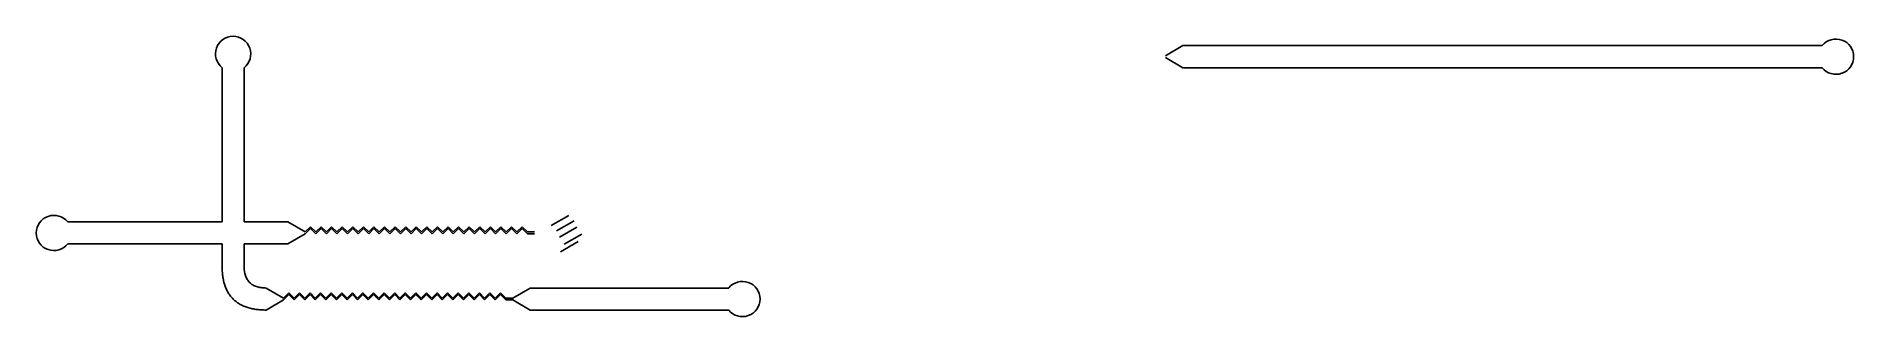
# Model space of a CAD drawing. Header units: millimetres. Extents: x 3461 to 44680, y 7658 to 14019.
import ezdxf

# ---------------------------------------------------------------- set-up
doc = ezdxf.new("R2010")
doc.units = ezdxf.units.MM
doc.layers.add('wafer2 v6_Sketch1', color=7, linetype='Continuous', true_color=0xffffff)

msp = doc.modelspace()

# ---------------------------------------------------------------- linework, layer by layer
at = {"layer": 'wafer2 v6_Sketch1'}
for p, q in [((29468, 13807), (29072, 13579)), ((29468, 13807), (43968, 13807)), ((7674, 9808), (7674, 13306)), ((8174, 13307), (8174, 9808)), ((29072, 13536), (29468, 13307)), ((43967, 13307), (29468, 13307)), ((15536, 9953), (15140, 9724)), ((4173, 9808), (7674, 9808)), ((8174, 9808), (9164, 9808)), ((9164, 9808), (9559, 9579)), ((9559, 9537), (9164, 9308)), ((9679, 9699), (9559, 9579)), ((9559, 9537), (9679, 9657)), ((9799, 9579), (9679, 9699)), ((9679, 9657), (9799, 9537)), ((9799, 9579), (9919, 9699)), ((9919, 9657), (9799, 9537)), ((9919, 9699), (10039, 9579)), ((10039, 9537), (9919, 9657)), ((10039, 9579), (10159, 9699)), ((10159, 9657), (10039, 9537)), ((10159, 9699), (10279, 9579)), ((10279, 9537), (10159, 9657)), ((10279, 9579), (10399, 9699)), ((10399, 9657), (10279, 9537)), ((10399, 9699), (10519, 9579)), ((10519, 9537), (10399, 9657)), ((10519, 9579), (10639, 9699)), ((10639, 9657), (10519, 9537)), ((10639, 9699), (10759, 9579)), ((10759, 9537), (10639, 9657)), ((10759, 9579), (10879, 9699)), ((10879, 9657), (10759, 9537)), ((10879, 9699), (10999, 9579)), ((10999, 9537), (10879, 9657)), ((10999, 9579), (11119, 9699)), ((11119, 9657), (10999, 9537)), ((11119, 9699), (11239, 9579)), ((11239, 9537), (11119, 9657)), ((11239, 9579), (11359, 9699)), ((11359, 9657), (11239, 9537)), ((11359, 9699), (11479, 9579)), ((11479, 9537), (11359, 9657)), ((11479, 9579), (11599, 9699)), ((11599, 9657), (11479, 9537)), ((11599, 9699), (11719, 9579)), ((11719, 9537), (11599, 9657)), ((11719, 9579), (11839, 9699)), ((11839, 9657), (11719, 9537)), ((11839, 9699), (11959, 9579)), ((11959, 9537), (11839, 9657)), ((11959, 9579), (12079, 9699)), ((12079, 9657), (11959, 9537)), ((12079, 9699), (12199, 9579)), ((12199, 9537), (12079, 9657)), ((12199, 9579), (12319, 9699)), ((12319, 9657), (12199, 9537)), ((12319, 9699), (12439, 9579)), ((12439, 9537), (12319, 9657)), ((12439, 9579), (12559, 9699)), ((12559, 9657), (12439, 9537)), ((12559, 9699), (12679, 9579)), ((12679, 9537), (12559, 9657)), ((12679, 9579), (12799, 9699)), ((12799, 9657), (12679, 9537)), ((12799, 9699), (12919, 9579)), ((12919, 9537), (12799, 9657)), ((12919, 9579), (13039, 9699)), ((13039, 9657), (12919, 9537)), ((13039, 9699), (13159, 9579)), ((13159, 9537), (13039, 9657)), ((13159, 9579), (13279, 9699)), ((13279, 9657), (13159, 9537)), ((13279, 9699), (13399, 9579)), ((13399, 9537), (13279, 9657)), ((13399, 9579), (13519, 9699)), ((13519, 9657), (13399, 9537)), ((13519, 9699), (13639, 9579)), ((13639, 9537), (13519, 9657)), ((13639, 9579), (13759, 9699)), ((13759, 9657), (13639, 9537)), ((13759, 9699), (13879, 9579)), ((13879, 9537), (13759, 9657)), ((13879, 9579), (13999, 9699)), ((13999, 9657), (13879, 9537)), ((13999, 9699), (14119, 9579)), ((14119, 9537), (13999, 9657)), ((14119, 9579), (14239, 9699)), ((14239, 9657), (14119, 9537)), ((14239, 9699), (14359, 9579)), ((14359, 9537), (14239, 9657)), ((14359, 9579), (14479, 9699)), ((14479, 9657), (14359, 9537)), ((14479, 9699), (14599, 9579)), ((14599, 9537), (14479, 9657)), ((14599, 9579), (14759, 9579)), ((14759, 9537), (14599, 9537)), ((14759, 9537), (14759, 9536)), ((15656, 9833), (15260, 9604)), ((15723, 9688), (15327, 9459)), ((15831, 9529), (15435, 9300)), ((7674, 9308), (4174, 9308)), ((7674, 8808), (7674, 9308)), ((8174, 9308), (8174, 8808)), ((9164, 9308), (8174, 9308)), ((15747, 9360), (15351, 9131)), ((8674, 8308), (9069, 8079)), ((14665, 8308), (14269, 8079)), ((14665, 8308), (19165, 8308)), ((9069, 8037), (8674, 7808)), ((9069, 8079), (9189, 8199)), ((9189, 8157), (9069, 8037)), ((9189, 8199), (9309, 8079)), ((9309, 8037), (9189, 8157)), ((9309, 8079), (9429, 8199)), ((9429, 8157), (9309, 8037)), ((9429, 8199), (9549, 8079)), ((9549, 8037), (9429, 8157)), ((9549, 8079), (9669, 8199)), ((9669, 8157), (9549, 8037)), ((9669, 8199), (9789, 8079)), ((9789, 8037), (9669, 8157)), ((9789, 8079), (9909, 8199)), ((9909, 8157), (9789, 8037)), ((9909, 8199), (10029, 8079)), ((10029, 8037), (9909, 8157)), ((10029, 8079), (10149, 8199)), ((10149, 8157), (10029, 8037)), ((10149, 8199), (10269, 8079)), ((10269, 8037), (10149, 8157)), ((10269, 8079), (10389, 8199)), ((10389, 8157), (10269, 8037)), ((10389, 8199), (10509, 8079)), ((10509, 8037), (10389, 8157)), ((10509, 8079), (10629, 8199)), ((10629, 8157), (10509, 8037)), ((10629, 8199), (10749, 8079)), ((10749, 8037), (10629, 8157)), ((10749, 8079), (10869, 8199)), ((10869, 8157), (10749, 8037)), ((10869, 8199), (10989, 8079)), ((10989, 8037), (10869, 8157)), ((10989, 8079), (11109, 8199)), ((11109, 8157), (10989, 8037)), ((11109, 8199), (11229, 8079)), ((11229, 8037), (11109, 8157)), ((11229, 8079), (11349, 8199)), ((11349, 8157), (11229, 8037)), ((11349, 8199), (11469, 8079)), ((11469, 8037), (11349, 8157)), ((11469, 8079), (11589, 8199)), ((11589, 8157), (11469, 8037)), ((11589, 8199), (11709, 8079)), ((11709, 8037), (11589, 8157)), ((11709, 8079), (11829, 8199)), ((11829, 8157), (11709, 8037)), ((11829, 8199), (11949, 8079)), ((11949, 8037), (11829, 8157)), ((11949, 8079), (12069, 8199)), ((12069, 8157), (11949, 8037)), ((12069, 8199), (12189, 8079)), ((12189, 8037), (12069, 8157)), ((12189, 8079), (12309, 8199)), ((12309, 8157), (12189, 8037)), ((12309, 8199), (12429, 8079)), ((12429, 8037), (12309, 8157)), ((12429, 8079), (12549, 8199)), ((12549, 8157), (12429, 8037)), ((12549, 8199), (12669, 8079)), ((12669, 8037), (12549, 8157)), ((12669, 8079), (12789, 8199)), ((12789, 8157), (12669, 8037)), ((12789, 8199), (12909, 8079)), ((12909, 8037), (12789, 8157)), ((12909, 8079), (13029, 8199)), ((13029, 8157), (12909, 8037)), ((13029, 8199), (13149, 8079)), ((13149, 8037), (13029, 8157)), ((13149, 8079), (13269, 8199)), ((13269, 8157), (13149, 8037)), ((13269, 8199), (13389, 8079)), ((13389, 8037), (13269, 8157)), ((13389, 8079), (13509, 8199)), ((13509, 8157), (13389, 8037)), ((13509, 8199), (13629, 8079)), ((13629, 8037), (13509, 8157)), ((13629, 8079), (13749, 8199)), ((13749, 8157), (13629, 8037)), ((13749, 8199), (13869, 8079)), ((13869, 8037), (13749, 8157)), ((13869, 8079), (13989, 8199)), ((13989, 8157), (13869, 8037)), ((13989, 8199), (14109, 8079)), ((14109, 8037), (13989, 8157)), ((14109, 8079), (14269, 8079)), ((14269, 8037), (14109, 8037)), ((14269, 8037), (14665, 7808)), ((19165, 7808), (14665, 7808))]:
    msp.add_line(p, q, dxfattribs=at)
for centre, start, end in [((7923, 13619), 308.6894, 231.325), ((44280, 13557), 218.6353, 141.2708), ((3861, 9557), 38.7837, 321.4192), ((19477, 8058), 218.6431, 141.2787)]:
    msp.add_arc(centre, 400, start, end, dxfattribs=at)
for points in [[(8674, 7808), (7674, 7808), (7674, 8808)], [(8174, 8808), (8174, 8308), (8674, 8308)]]:
    msp.add_open_spline(points, degree=2, dxfattribs=at)

doc.saveas('drawing.dxf')
